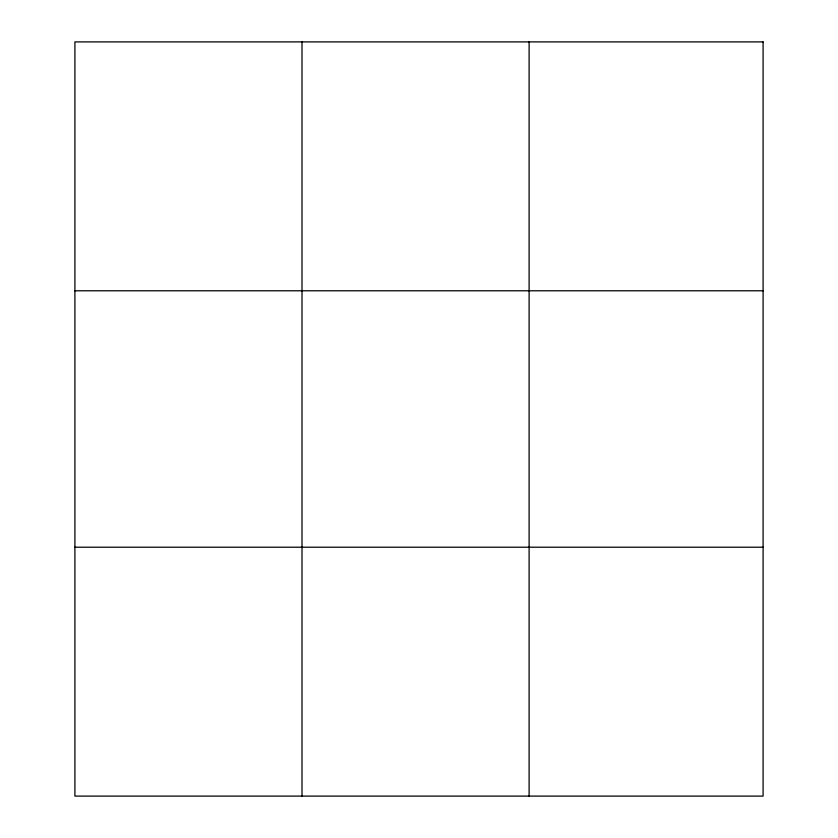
<?xml version="1.0" encoding="UTF-8"?>
<svg xmlns="http://www.w3.org/2000/svg" width="838" height="838" viewBox="0 0 838 838"><rect width="100%" height="100%" fill="white"/><g stroke="black" fill="none" stroke-linecap="round" stroke-linejoin="round"><path stroke-width="1.26" d="M302.005 41.9L302.005 796.1M529.113 41.9L529.113 796.1M74.907 290.786L763.093 290.786M74.907 547.214L763.093 547.214M763.093 41.9L763.093 796.1L74.907 796.1L74.907 41.9L763.093 41.9"/></g></svg>
